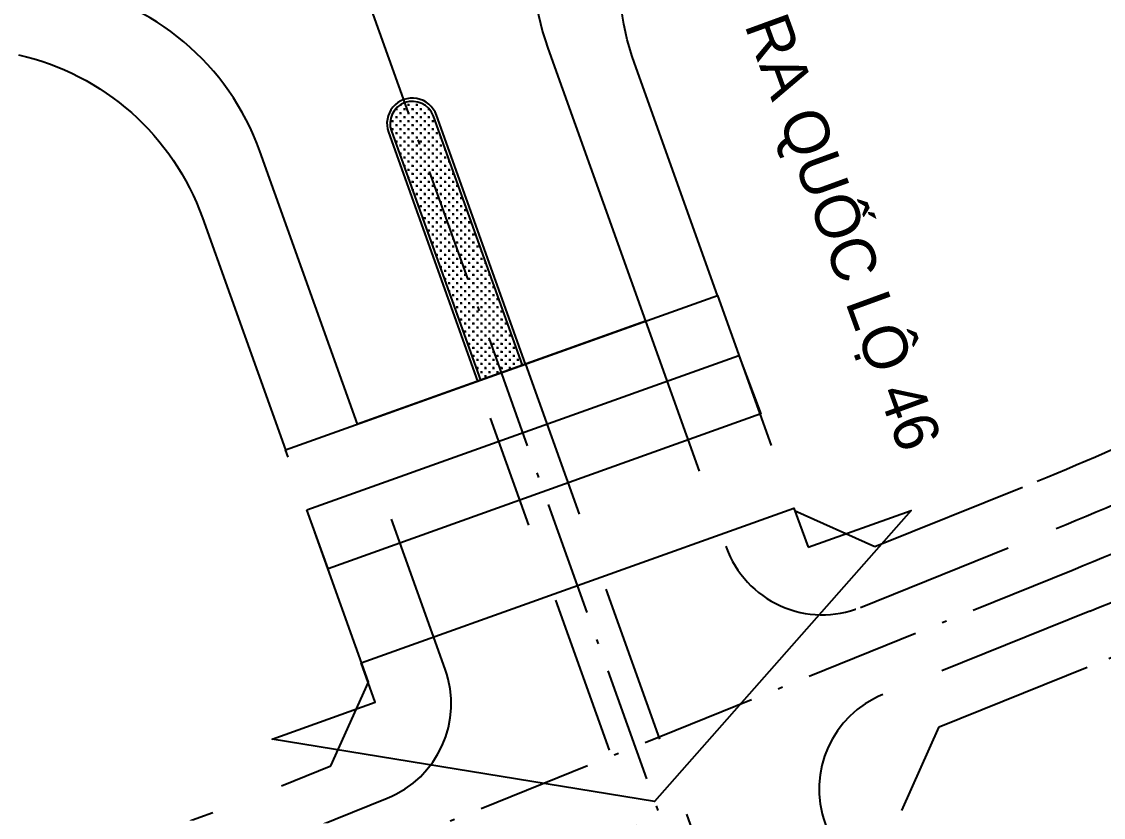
# Model space of a CAD drawing. Header units: metres. Extents: x 563124 to 573994, y 2062953 to 2068466.
# Drawn here: x 568728.5 to 568813.4, y 2065957.7 to 2066020.1 of the extents above; entities that cross this region are included whole.
import ezdxf

# ---------------------------------------------------------------- set-up
doc = ezdxf.new("R2010")
doc.units = ezdxf.units.M
doc.linetypes.add('ACAD_ISO10W100', pattern=[18.5, 12, -3, 0.5, -3])
doc.linetypes.add('HIDDEN', pattern=[0.375, 0.25, -0.125])
for name, color, linetype in [('BoThamCo', 94, 'CONTINUOUS'), ('ghi_chu', 7, 'CONTINUOUS'), ('ghichieudai', 7, 'CONTINUOUS'), ('hacth sdd', 8, 'CONTINUOUS'), ('LogDg', 7, 'CONTINUOUS'), ('LogDg phu', 7, 'CONTINUOUS'), ('TimDg', 222, 'CONTINUOUS'), ('ViaHeS', 32, 'CONTINUOUS'), ('ViaHeSphu', 32, 'CONTINUOUS')]:
    doc.layers.add(name, color=color, linetype=linetype)
doc.styles.add('avantH', font='VHAVAN.ttf', dxfattribs={"height": 10})

msp = doc.modelspace()

# ---------------------------------------------------------------- hatches: boundary and pattern name
at = {"layer": 'hacth sdd'}
h = msp.add_hatch(dxfattribs=at)
h.set_pattern_fill('CROSS', color=64, scale=0.05, style=0)
h.set_pattern_definition([(0, (568757.52588, 2065991.9924), (0.3175, 0.3175), [0.15875, -0.47625]), (90, (568757.60526, 2065991.91304), (-0.3175, 0.3175), [0.15875, -0.47625])])
edge = h.paths.add_edge_path()
edge.add_line((568764.515, 2065991.992), (568767.81, 2065993.171))
edge.add_line((568767.81, 2065993.171), (568760.821, 2066012.709))
edge.add_arc((568759.173, 2066012.119), 1.75, 19.68325, 199.68325)
edge.add_line((568757.526, 2066011.53), (568764.515, 2065991.992))

# ---------------------------------------------------------------- linework, layer by layer
at = {"layer": 'BoThamCo'}
msp.add_lwpolyline([(568764.515, 2065991.992), (568767.81, 2065993.171), (568760.821, 2066012.709, 1), (568757.526, 2066011.53)], format="xyb", close=True, dxfattribs=at)
at = {"layer": 'LogDg'}
msp.add_lwpolyline([(569015.579, 2066141.929), (568994.207, 2066184.659, 0.432664), (568983.033, 2066187.998), (568875.552, 2066125.55, 0.389772), (568872.341, 2066115.209), (568891.581, 2066074.571), (568886.158, 2066072.004), (568867.712, 2066110.964, 0.439085), (568856.462, 2066114.458), (568842.977, 2066106.623, -0.013452), (568795.182, 2066080.547, 0.262926), (568784.334, 2066064.134, -0.162068), (568773.496, 2066037.856, 0.270323), (568769.799, 2066018.044), (568777.462, 2065996.624), (568754.864, 2065988.54), (568747.201, 2066009.96, 0.270325), (568731.777, 2066022.932)], format="xyb", dxfattribs=at)
msp.add_lwpolyline([(568764.28, 2065991.908), (568768.046, 2065993.255), (568761.056, 2066012.793, 1.000002), (568757.29, 2066011.446)], format="xyb", close=True, dxfattribs=at)
at = {"layer": 'LogDg', "ltscale": 0.75}
msp.add_lwpolyline([(568750.898, 2065981.811), (568784.795, 2065993.937), (568786.517, 2065989.343), (568752.552, 2065977.189)], close=True, dxfattribs=at)
at = {"layer": 'LogDg phu', "linetype": 'HIDDEN', "ltscale": 50}
for points in [[(568777.462, 2065996.624), (568783.807, 2065978.886, 0.425903), (568794.331, 2065974.161), (568809.707, 2065980.361, 0.017204), (568822.063, 2065985.845), (568900.217, 2066023.8, 0.411314), (568903.952, 2066034.419), (568886.158, 2066072.004)], [(568768.046, 2065993.255), (568815.511, 2065860.568), (568854.188, 2065752.447, -1.014621), (568850.403, 2065751.154, 1.014621), (568854.188, 2065752.447), (568815.511, 2065860.568)], [(568550.923, 2065938.978), (568560.611, 2065906.878, 0.41385), (568570.572, 2065901.528), (568732.798, 2065950.268, 0.022858), (568750.388, 2065956.443), (568757.204, 2065959.191, 0.40262), (568761.744, 2065969.305), (568755.641, 2065986.366)]]:
    msp.add_lwpolyline(points, format="xyb", dxfattribs=at)
msp.add_lwpolyline([(568812.325, 2065973.869), (568796.1, 2065967.327, 0.40262), (568791.56, 2065957.213), (568822.268, 2065871.369, 0.397173), (568832.05, 2065866.387), (568951.481, 2065901.378, 0.445138), (568956.633, 2065912.093), (568922.568, 2065995.1), (568913.795, 2066013.63, 0.417119), (568903.069, 2066017.403), (568825.121, 2065979.548, -0.017204)], format="xyb", close=True, dxfattribs=at)
msp.add_lwpolyline([(568850.423, 2065751.1), (568765.314, 2065989.017)], dxfattribs=at)
at = {"layer": 'TimDg', "linetype": 'ACAD_ISO10W100', "ltscale": 0.75}
msp.add_lwpolyline([(569091.243, 2064877.603), (569098.083, 2065004.259, 0.115576), (569076.661, 2065124.595), (568731.759, 2066088.757), (568594.342, 2066468.69), (568350.743, 2067214.647), (568115.139, 2067803.004)], format="xyb", dxfattribs=at)
at = {"layer": 'ViaHeS', "elevation": 0}
msp.add_lwpolyline([(568728.253, 2066017.517, -0.256949), (568742.696, 2066004.74), (568749.214, 2065986.519), (568783.111, 2065998.645), (568776.593, 2066016.866, -0.256949), (568779.655, 2066035.904, 0.136918), (568790.088, 2066061.259, -0.249193), (568800.789, 2066076.68, 0.012659), (568845.991, 2066101.435)], format="xyb", dxfattribs=at)
at = {"layer": 'ViaHeSphu', "linetype": 'HIDDEN', "ltscale": 50}
for points in [[(568783.111, 2065998.645), (568789.147, 2065981.771), (568795.468, 2065978.933), (568808.211, 2065984.071, 0.017204), (568820.316, 2065989.443), (568898.434, 2066027.38), (568900.792, 2066034.084), (568883.446, 2066070.72)], [(568813.821, 2065970.16, 0.017204), (568826.868, 2065975.95), (568904.853, 2066013.822), (568911.49, 2066011.488), (568919.822, 2065993.888), (568953.685, 2065911.374), (568950.785, 2065905.343), (568834.026, 2065871.134), (568827.543, 2065874.436), (568797.572, 2065958.221), (568800.525, 2065964.798), (568813.821, 2065970.16)], [(568556.668, 2065940.711), (568566.065, 2065909.571), (568572.299, 2065906.223), (568731.647, 2065954.099, 0.022858), (568748.892, 2065960.152), (568752.779, 2065961.72), (568755.732, 2065968.297), (568749.214, 2065986.519)]]:
    msp.add_lwpolyline(points, format="xyb", dxfattribs=at)

# ---------------------------------------------------------------- texts
at = {"layer": 'ghi_chu', "style": 'avantH'}
msp.add_text('®i ra quèc lé 46', height=3.5, rotation=290, dxfattribs=at).set_placement((568783.159, 2066025.491, 0))

# ---------------------------------------------------------------- next in the draw order: wipeouts: each hides what was drawn before it
msp.add_wipeout([(568538.555, 2065837.116), (569134.391, 2065836.361), (569131.193, 2065953.825), (568779.004, 2065956.683), (568600.602, 2065960.315)]).dxf.layer = 'ghichieudai'

# ---------------------------------------------------------------- next in the draw order: linework, layer by layer
at = {"layer": 'LogDg', "ltscale": 0.75}
msp.add_lwpolyline([(568790.221, 2065978.88), (568798.31, 2065981.773), (568778.161, 2065958.922), (568748.166, 2065963.832), (568756.255, 2065966.726), (568755.153, 2065969.807), (568789.119, 2065981.961)], close=True, dxfattribs=at)
at = {"layer": 'TimDg', "linetype": 'ACAD_ISO10W100', "ltscale": 0.75}
for points in [[(569091.243, 2064877.603), (569098.083, 2065004.259, 0.115576), (569076.661, 2065124.595), (568731.759, 2066088.757), (568594.342, 2066468.69), (568350.743, 2067214.647), (568115.139, 2067803.004)], [(568558.185, 2065894.152), (568733.805, 2065946.916, 0.022858), (568751.697, 2065953.197), (568811.016, 2065977.115, 0.017204), (568823.592, 2065982.697), (569064.377, 2066099.631, 0.01782), (569076.966, 2066106.31), (569234.224, 2066197.054)]]:
    msp.add_lwpolyline(points, format="xyb", dxfattribs=at)

doc.saveas('drawing.dxf')
